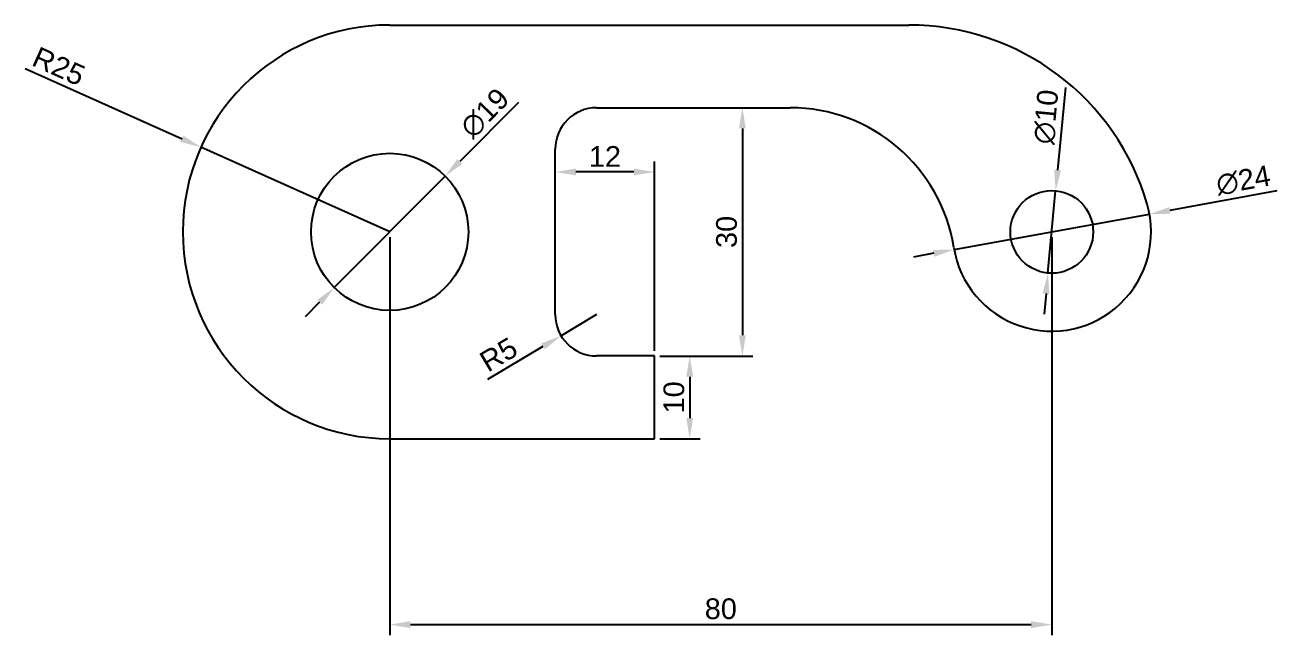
# Model space of a CAD drawing. Header units: millimetres. Extents: x -374 to 5356, y 521 to 6134.
# Drawn here: x 3324.2 to 3475.5, y 6060.2 to 6133.9 of the extents above; entities that cross this region are included whole.
import ezdxf

# ---------------------------------------------------------------- set-up
doc = ezdxf.new("R2010")
doc.units = ezdxf.units.MM
doc.styles.get("Standard").update_dxf_attribs({"font": 'arial.ttf'})
doc.dimstyles.new('ISO-25', dxfattribs={"dimtxt": 2.5, "dimasz": 2.5, "dimexe": 1.25, "dimexo": 0.625, "dimtad": 1, "dimtxsty": 'Standard', "dimcen": 2.5, "dimadec": 0, "dimazin": 0, "dimtfac": 1, "dimtmove": 0, "dimatfit": 3, "dimfxl": 1, "dimarcsym": 0})

# ---------------------------------------------------------------- blocks, each defined once
blk = doc.blocks.new('*D4')
at = {"color": 0, "lineweight": -2, "transparency": 16777216}
for p, q in [((3449.93, 6126.35), (3448.99, 6116.35)), ((3447.83, 6103.9), (3448.76, 6113.86)), ((3447.6, 6101.42), (3447.36, 6098.93))]:
    blk.add_line(p, q, dxfattribs=at)
at = {"color": 0, "transparency": 16777216}
for points in [[(3448.58, 6116.39), (3449.41, 6116.31), (3448.76, 6113.86)], [(3447.18, 6101.45), (3448.01, 6101.38), (3447.83, 6103.9)]]:
    blk.add_solid(points, dxfattribs=at)
at = {"layer": 'Defpoints', "color": 0, "transparency": 16777216}
for p in [(3448.76, 6113.86), (3447.83, 6103.9)]:
    blk.add_point(p, dxfattribs=at)
at = {"color": 0, "transparency": 16777216, "insert": (3447.62, 6122.78), "char_height": 2.5, "attachment_point": 5, "rotation": 84.6541}
blk.add_mtext('∅10', dxfattribs=at)
blk = doc.blocks.new('*D5')
at = {"color": 0, "lineweight": -2, "transparency": 16777216}
for p, q in [((3475.5, 6113.83), (3462.56, 6111.48)), ((3436.49, 6106.74), (3460.1, 6111.03)), ((3434.03, 6106.29), (3431.57, 6105.84))]:
    blk.add_line(p, q, dxfattribs=at)
at = {"color": 0, "transparency": 16777216}
for points in [[(3462.49, 6111.89), (3462.64, 6111.07), (3460.1, 6111.03)], [(3433.95, 6106.7), (3434.1, 6105.88), (3436.49, 6106.74)]]:
    blk.add_solid(points, dxfattribs=at)
at = {"layer": 'Defpoints', "color": 0, "transparency": 16777216}
for p in [(3460.1, 6111.03), (3436.49, 6106.74)]:
    blk.add_point(p, dxfattribs=at)
at = {"color": 0, "transparency": 16777216, "insert": (3471.44, 6115.09), "char_height": 2.5, "attachment_point": 5, "rotation": 10.3067}
blk.add_mtext('∅24', dxfattribs=at)
blk = doc.blocks.new('*D6')
at = {"color": 0, "lineweight": -2, "transparency": 16777216}
for p, q in [((3383.85, 6124.52), (3376.76, 6117.39)), ((3361.6, 6102.15), (3375, 6115.62)), ((3359.83, 6100.38), (3358.07, 6098.6))]:
    blk.add_line(p, q, dxfattribs=at)
at = {"color": 0, "transparency": 16777216}
for points in [[(3376.46, 6117.68), (3377.05, 6117.1), (3375, 6115.62)], [(3359.54, 6100.67), (3360.13, 6100.08), (3361.6, 6102.15)]]:
    blk.add_solid(points, dxfattribs=at)
at = {"layer": 'Defpoints', "color": 0, "transparency": 16777216}
for p in [(3375, 6115.62), (3361.6, 6102.15)]:
    blk.add_point(p, dxfattribs=at)
at = {"color": 0, "transparency": 16777216, "insert": (3379.79, 6123.23), "char_height": 2.5, "attachment_point": 5, "rotation": 45.1512}
blk.add_mtext('∅19', dxfattribs=at)
blk = doc.blocks.new('*D7')
at = {"color": 0, "lineweight": -2, "transparency": 16777216}
for p, q in [((3324.23, 6128.63), (3343.2, 6120.13)), ((3368.3, 6108.88), (3345.48, 6119.11))]:
    blk.add_line(p, q, dxfattribs=at)
at = {"color": 0, "transparency": 16777216}
blk.add_solid([(3343.37, 6120.51), (3343.03, 6119.75), (3345.48, 6119.11)], dxfattribs=at)
at = {"layer": 'Defpoints', "color": 0, "transparency": 16777216}
for p in [(3345.48, 6119.11), (3368.3, 6108.88)]:
    blk.add_point(p, dxfattribs=at)
at = {"color": 0, "transparency": 16777216, "insert": (3328.31, 6128.89), "char_height": 2.5, "attachment_point": 5, "rotation": 335.8583}
blk.add_mtext('R25', dxfattribs=at)
blk = doc.blocks.new('*D8')
at = {"color": 0, "lineweight": -2, "transparency": 16777216}
for p, q in [((3393.3, 6098.88), (3389, 6096.33)), ((3380.14, 6091.07), (3386.85, 6095.05))]:
    blk.add_line(p, q, dxfattribs=at)
at = {"color": 0, "transparency": 16777216}
blk.add_solid([(3386.63, 6095.41), (3387.06, 6094.7), (3389, 6096.33)], dxfattribs=at)
at = {"layer": 'Defpoints', "color": 0, "transparency": 16777216}
for p in [(3393.3, 6098.88), (3389, 6096.33)]:
    blk.add_point(p, dxfattribs=at)
at = {"color": 0, "transparency": 16777216, "insert": (3381.45, 6094.05), "char_height": 2.5, "attachment_point": 5, "rotation": 30.7028}
blk.add_mtext('R5', dxfattribs=at)
blk = doc.blocks.new('*D9')
at = {"color": 0, "lineweight": -2, "transparency": 16777216}
for p, q in [((3400.92, 6093.88), (3405.79, 6093.88)), ((3404.54, 6091.38), (3404.54, 6086.38)), ((3400.92, 6083.88), (3405.79, 6083.88))]:
    blk.add_line(p, q, dxfattribs=at)
at = {"color": 0, "transparency": 16777216}
for points in [[(3404.13, 6091.38), (3404.96, 6091.38), (3404.54, 6093.88)], [(3404.13, 6086.38), (3404.96, 6086.38), (3404.54, 6083.88)]]:
    blk.add_solid(points, dxfattribs=at)
at = {"layer": 'Defpoints', "color": 0, "transparency": 16777216}
for p in [(3400.3, 6093.88), (3400.3, 6083.88), (3404.54, 6083.88)]:
    blk.add_point(p, dxfattribs=at)
at = {"color": 0, "transparency": 16777216, "insert": (3402.64, 6088.88), "char_height": 2.5, "attachment_point": 5, "rotation": 90}
blk.add_mtext('10', dxfattribs=at)
blk = doc.blocks.new('*D10')
at = {"color": 0, "lineweight": -2, "transparency": 16777216}
for p, q in [((3368.3, 6108.26), (3368.3, 6060.16)), ((3448.3, 6108.26), (3448.3, 6060.16)), ((3370.8, 6061.41), (3445.8, 6061.41))]:
    blk.add_line(p, q, dxfattribs=at)
at = {"color": 0, "transparency": 16777216}
for points in [[(3370.8, 6061.83), (3370.8, 6061), (3368.3, 6061.41)], [(3445.8, 6061.83), (3445.8, 6061), (3448.3, 6061.41)]]:
    blk.add_solid(points, dxfattribs=at)
at = {"layer": 'Defpoints', "color": 0, "transparency": 16777216}
for p in [(3368.3, 6108.88), (3448.3, 6108.88), (3448.3, 6061.41)]:
    blk.add_point(p, dxfattribs=at)
at = {"color": 0, "transparency": 16777216, "insert": (3408.3, 6063.32), "char_height": 2.5, "attachment_point": 5}
blk.add_mtext('80', dxfattribs=at)
blk = doc.blocks.new('*D11')
at = {"color": 0, "lineweight": -2, "transparency": 16777216}
for p, q in [((3388.3, 6099.51), (3388.3, 6117.37)), ((3400.3, 6094.51), (3400.3, 6117.37)), ((3397.8, 6116.12), (3390.8, 6116.12))]:
    blk.add_line(p, q, dxfattribs=at)
at = {"color": 0, "transparency": 16777216}
for points in [[(3390.8, 6116.54), (3390.8, 6115.71), (3388.3, 6116.12)], [(3397.8, 6116.54), (3397.8, 6115.71), (3400.3, 6116.12)]]:
    blk.add_solid(points, dxfattribs=at)
at = {"layer": 'Defpoints', "color": 0, "transparency": 16777216}
for p in [(3388.3, 6116.12), (3388.3, 6098.88), (3400.3, 6093.88)]:
    blk.add_point(p, dxfattribs=at)
at = {"color": 0, "transparency": 16777216, "insert": (3394.3, 6118), "char_height": 2.5, "attachment_point": 5}
blk.add_mtext('12', dxfattribs=at)
blk = doc.blocks.new('*D12')
at = {"color": 0, "lineweight": -2, "transparency": 16777216}
for p, q in [((3405.62, 6123.88), (3412.16, 6123.88)), ((3410.91, 6121.38), (3410.91, 6096.38)), ((3400.92, 6093.88), (3412.16, 6093.88))]:
    blk.add_line(p, q, dxfattribs=at)
at = {"color": 0, "transparency": 16777216}
for points in [[(3410.49, 6121.38), (3411.32, 6121.38), (3410.91, 6123.88)], [(3410.49, 6096.38), (3411.32, 6096.38), (3410.91, 6093.88)]]:
    blk.add_solid(points, dxfattribs=at)
at = {"layer": 'Defpoints', "color": 0, "transparency": 16777216}
for p in [(3404.99, 6123.88), (3400.3, 6093.88), (3410.91, 6093.88)]:
    blk.add_point(p, dxfattribs=at)
at = {"color": 0, "transparency": 16777216, "insert": (3409, 6108.88), "char_height": 2.5, "attachment_point": 5, "rotation": 90}
blk.add_mtext('30', dxfattribs=at)

msp = doc.modelspace()

# ---------------------------------------------------------------- linework, layer by layer
for p, q in [((3368.295, 6133.883), (3431.004, 6133.883)), ((3393.295, 6123.883), (3416.688, 6123.883)), ((3388.295, 6098.883), (3388.295, 6118.883)), ((3400.295, 6093.883), (3393.295, 6093.883)), ((3400.295, 6083.883), (3400.295, 6093.883)), ((3368.295, 6083.883), (3400.295, 6083.883)), ((3368.295, 6083.883), (3400.295, 6083.883))]:
    msp.add_line(p, q)
for centre, radius in [((3368.295, 6108.883), 9.5), ((3448.295, 6108.883), 5)]:
    msp.add_circle(centre, radius)
for centre, radius, start, end in [((3368.295, 6108.883), 25, 90, 270), ((3431.004, 6103.883), 30, 16.12762, 90), ((3393.295, 6118.883), 5, 90, 180), ((3416.688, 6103.883), 20, 8.9893, 90), ((3448.295, 6108.883), 12, 188.9893, 16.12762), ((3393.295, 6098.883), 5, 180, 270)]:
    msp.add_arc(centre, radius, start, end)

# ---------------------------------------------------------------- dimensions: what is measured, and where the dimension line sits
at = {"color": 159, "true_color": 0x22346e}
dim = msp.add_radius_dim(center=(3368.295, 6108.883), mpoint=(3345.482, 6119.108), dimstyle='ISO-25', dxfattribs=at)
dim.commit()
dim.dimension.update_dxf_attribs({"geometry": '*D7', "text_midpoint": (3327.536, 6127.151), "dimtype": 164})
for p1, p2, picture, middle in [((3361.596, 6102.147), (3374.995, 6115.618), '*D6', (3379.788, 6123.232)), ((3447.83, 6103.904), (3448.761, 6113.861), '*D4', (3447.616, 6122.778))]:
    dim = msp.add_diameter_dim_2p(p1=p1, p2=p2, dimstyle='ISO-25', dxfattribs=at)
    dim.commit()
    dim.dimension.update_dxf_attribs({"geometry": picture, "text_midpoint": middle})
for base, p1, p2, picture, middle in [((3410.907, 6093.883), (3404.992, 6123.883), (3400.295, 6093.883), '*D12', (3409.005, 6108.883)), ((3404.543, 6083.883), (3400.295, 6093.883), (3400.295, 6083.883), '*D9', (3402.641, 6088.883))]:
    dim = msp.add_linear_dim(base=base, p1=p1, p2=p2, angle=90, dimstyle='ISO-25', dxfattribs=at)
    dim.commit()
    dim.dimension.update_dxf_attribs({"geometry": picture, "text_midpoint": middle})
for base, p1, p2, picture, middle in [((3388.295, 6116.124), (3400.295, 6093.883), (3388.295, 6098.883), '*D11', (3394.295, 6118.004)), ((3448.295, 6061.415), (3368.295, 6108.883), (3448.295, 6108.883), '*D10', (3408.295, 6063.316))]:
    dim = msp.add_linear_dim(base=base, p1=p1, p2=p2, dimstyle='ISO-25', dxfattribs=at)
    dim.commit()
    dim.dimension.update_dxf_attribs({"geometry": picture, "text_midpoint": middle})
dim = msp.add_diameter_dim_2p(p1=(3436.489, 6106.736), p2=(3460.102, 6111.03), dimstyle='ISO-25', dxfattribs=at)
dim.commit()
dim.dimension.update_dxf_attribs({"geometry": '*D5', "text_midpoint": (3471.791, 6113.155), "dimtype": 163})
dim = msp.add_radius_dim(center=(3393.295, 6098.883), mpoint=(3388.996, 6096.33), dimstyle='ISO-25', dxfattribs=at)
dim.commit()
dim.dimension.update_dxf_attribs({"geometry": '*D8', "text_midpoint": (3381.45, 6094.054)})

doc.saveas('drawing.dxf')
